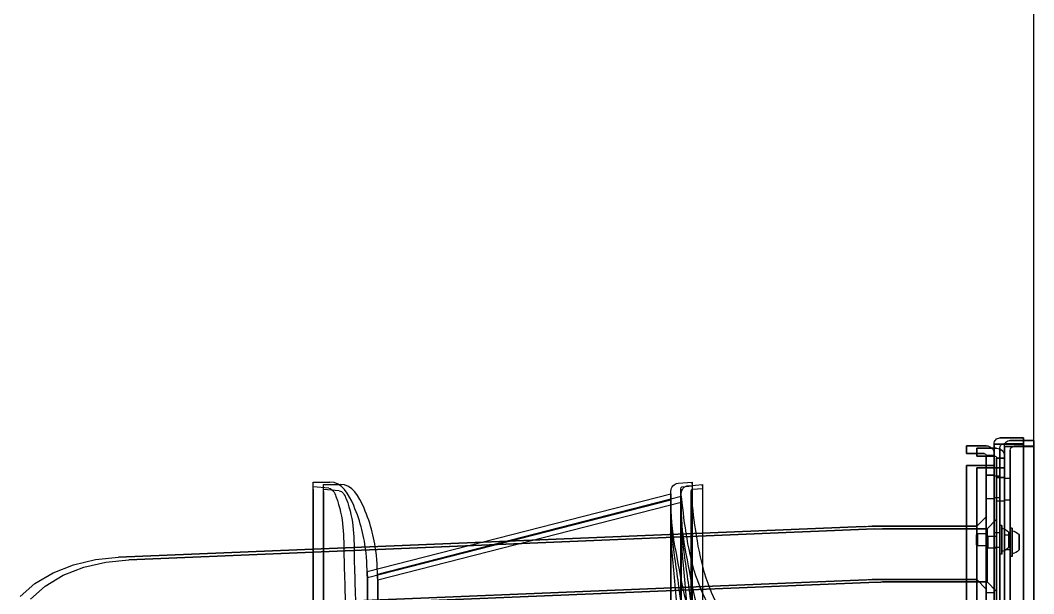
# Model space of a CAD drawing. Header units: millimetres. Extents: x -69706 to 52883, y -6882 to 68885.
# Drawn here: x 7123 to 7641, y 25358 to 25651 of the extents above; entities that cross this region are included whole.
import ezdxf

# ---------------------------------------------------------------- set-up
doc = ezdxf.new("R2010")
doc.units = ezdxf.units.MM
doc.layers.add('ac-SB', color=7, linetype='Continuous', lineweight=13)

# ---------------------------------------------------------------- blocks, each defined once
blk = doc.blocks.new('A$C15852BBE')
at = {"layer": 'ac-SB', "lineweight": -3}
for p, q in [((5538.81, 3950), (5538.81, 50)), ((5538.81, 1772.2), (5538.81, 2396)), ((5538.81, 1772.2), (5538.81, 2396)), ((5538.81, 1772.2), (5538.81, 2396)), ((5538.81, 2396), (5538.81, 1772.2)), ((5553.81, 2396.04), (5553.81, 1772.16)), ((5553.81, 1772.16), (5553.81, 2396.04)), ((5553.81, 2396), (5553.81, 1772.2)), ((5544.08, 1770.96), (5544.08, 2394.76)), ((5544.08, 1770.96), (5544.08, 2394.76)), ((5544.08, 1770.96), (5544.08, 2394.76)), ((5544.08, 2394.76), (5544.08, 1770.96)), ((5550.81, 1774.1), (5550.81, 2394.1)), ((5550.81, 2394.1), (5550.81, 1774.1)), ((5556.08, 1772.86), (5556.08, 2392.86)), ((5556.08, 2392.86), (5556.08, 1772.86)), ((5559.08, 2394.8), (5559.08, 1770.92)), ((5559.08, 1770.92), (5559.08, 2394.8)), ((5559.08, 2394.76), (5559.08, 1770.96)), ((5901.4, 1795.25), (5901.4, 2374.11)), ((5901.4, 2372.94), (5901.4, 1794.09)), ((5906.66, 1794.02), (5906.66, 2372.87)), ((5906.66, 2371.7), (5906.66, 1792.85)), ((5707.78, 2110.12), (5707.78, 1793.59)), ((5707.95, 1791.6), (5707.95, 2110.3)), ((5713.05, 2108.89), (5713.05, 1792.35)), ((5713.22, 1790.36), (5713.22, 2109.06)), ((5713.68, 2109.99), (5713.68, 1795.07)), ((5718.78, 2109.89), (5718.78, 1796.21)), ((5718.95, 2108.75), (5718.95, 1793.83)), ((5724.04, 2108.65), (5724.04, 1794.97)), ((5901.4, 2110.3), (5901.4, 1791.58)), ((5906.66, 2109.07), (5906.66, 1790.34)), ((5718.78, 1812.09), (5718.78, 2034.86)), ((5724.04, 1810.86), (5724.04, 2033.62)), ((5873.7, 1845.96), (5873.7, 2016.49)), ((5878.97, 1844.72), (5878.97, 2015.25)), ((5873.7, 1845.2), (5873.7, 1992.31)), ((5878.97, 1843.96), (5878.97, 1991.07)), ((5718.78, 1806.33), (5718.78, 1946.49)), ((5724.04, 1805.09), (5724.04, 1945.25)), ((5559.08, 1846.86), (5559.08, 1881.86)), ((5559.08, 1881.86), (5559.08, 1846.86)), ((5563.08, 1881.86), (5563.08, 1846.86)), ((5563.08, 1846.86), (5563.08, 1881.86)), ((5553.81, 1873.1), (5553.81, 1783.1)), ((5553.81, 1783.1), (5553.81, 1873.1)), ((5553.81, 1873.1), (5553.81, 1783.1)), ((5553.81, 1783.1), (5553.81, 1873.1)), ((5557.81, 1873.1), (5557.81, 1783.1)), ((5557.81, 1783.1), (5557.81, 1873.1)), ((5567.81, 1873.1), (5567.81, 1783.1)), ((5567.81, 1783.1), (5567.81, 1873.1)), ((5567.81, 1783.1), (5567.81, 1873.1)), ((5567.81, 1873.1), (5567.81, 1783.1)), ((5559.08, 1871.86), (5559.08, 1781.86)), ((5559.08, 1781.86), (5559.08, 1871.86)), ((5559.08, 1871.86), (5559.08, 1781.86)), ((5559.08, 1781.86), (5559.08, 1871.86)), ((5563.08, 1871.86), (5563.08, 1781.86)), ((5563.08, 1781.86), (5563.08, 1871.86)), ((5573.08, 1871.86), (5573.08, 1781.86)), ((5573.08, 1781.86), (5573.08, 1871.86)), ((5573.08, 1781.86), (5573.08, 1871.86)), ((5573.08, 1871.86), (5573.08, 1781.86)), ((5999.68, 1857.18), (5618.99, 1841.43)), ((5618.99, 1841.43), (5999.68, 1857.18)), ((6004.94, 1855.94), (5624.26, 1840.19)), ((5624.26, 1840.19), (6004.94, 1855.94)), ((5553.81, 1848.1), (5553.81, 1788.1)), ((5553.81, 1788.1), (5553.81, 1848.1)), ((5557.81, 1788.1), (5557.81, 1848.1)), ((5557.81, 1848.1), (5557.81, 1788.1)), ((6050.96, 1850.1), (6043.5, 1843.43)), ((6050.96, 1850.1), (6043.5, 1843.43)), ((6056.23, 1848.86), (6048.77, 1842.19)), ((6056.23, 1848.86), (6048.77, 1842.19)), ((5557.81, 1814.73), (5557.81, 1846.22)), ((5557.81, 1846.22), (5557.81, 1814.73)), ((5562.66, 1841.37), (5557.81, 1846.22)), ((5562.66, 1841.37), (5557.81, 1846.22)), ((5559.08, 1846.86), (5559.08, 1786.86)), ((5559.08, 1786.86), (5559.08, 1846.86)), ((5559.08, 1846.86), (5563.08, 1846.86)), ((5559.08, 1846.86), (5563.08, 1846.86)), ((5563.08, 1786.86), (5563.08, 1846.86)), ((5563.08, 1846.86), (5563.08, 1786.86)), ((5563.08, 1813.49), (5563.08, 1844.98)), ((5563.08, 1844.98), (5563.08, 1813.49)), ((5567.93, 1840.13), (5563.08, 1844.98)), ((5567.93, 1840.13), (5563.08, 1844.98)), ((6043.5, 1843.43), (6034.24, 1837.93)), ((6043.5, 1843.43), (6034.24, 1837.93)), ((6048.77, 1842.19), (6039.51, 1836.69)), ((6048.77, 1842.19), (6039.51, 1836.69)), ((5557.81, 1840.82), (5557.81, 1809.32)), ((5557.81, 1809.32), (5557.81, 1840.82)), ((5562.66, 1819.84), (5562.66, 1841.37)), ((5562.66, 1841.37), (5562.66, 1819.84)), ((5616.06, 1841.37), (5562.66, 1841.37)), ((5562.66, 1841.37), (5616.06, 1841.37)), ((5562.66, 1837.39), (5562.66, 1835.7)), ((5562.66, 1835.7), (5562.66, 1837.39)), ((5563.08, 1839.58), (5563.08, 1808.08)), ((5563.08, 1808.08), (5563.08, 1839.58)), ((5567.93, 1818.6), (5567.93, 1840.13)), ((5567.93, 1840.13), (5567.93, 1818.6)), ((5621.33, 1840.13), (5567.93, 1840.13)), ((5567.93, 1840.13), (5621.33, 1840.13)), ((5873.82, 1837.31), (5718.76, 1797.62)), ((5718.78, 1800.83), (5873.74, 1840.5)), ((5724.05, 1799.59), (5879.01, 1839.26)), ((6034.24, 1837.93), (6023.76, 1833.85)), ((6034.24, 1837.93), (6023.77, 1833.85)), ((5562.66, 1814.17), (5562.66, 1835.7)), ((5562.66, 1814.17), (5562.66, 1835.7)), ((5567.93, 1836.15), (5567.93, 1834.46)), ((5567.93, 1834.46), (5567.93, 1836.15)), ((5567.93, 1812.93), (5567.93, 1834.46)), ((5567.93, 1812.93), (5567.93, 1834.46)), ((5879.08, 1836.07), (5724.03, 1796.38)), ((6023.77, 1833.85), (6012.5, 1831.21)), ((6023.76, 1833.85), (6012.5, 1831.21)), ((6029.03, 1832.61), (6017.77, 1829.97)), ((6029.03, 1832.61), (6017.77, 1829.97)), ((6039.51, 1836.69), (6029.03, 1832.61)), ((6039.51, 1836.69), (6029.03, 1832.61)), ((5549.81, 1828.35), (5549.81, 1821.1)), ((5549.81, 1828.35), (5549.81, 1813.85)), ((5549.81, 1813.85), (5549.81, 1828.35)), ((5549.81, 1828.35), (5550.81, 1828.35)), ((5549.81, 1828.35), (5550.81, 1828.35)), ((5549.81, 1828.35), (5550.81, 1828.35)), ((5549.81, 1827), (5549.81, 1821.1)), ((5549.81, 1827), (5549.81, 1815.19)), ((5549.81, 1815.19), (5549.81, 1827)), ((5550.81, 1821.1), (5550.81, 1828.35)), ((5550.81, 1813.85), (5550.81, 1828.35)), ((5550.81, 1828.35), (5550.81, 1813.85)), ((5555.08, 1827.11), (5555.08, 1819.86)), ((5555.08, 1827.11), (5555.08, 1812.61)), ((5555.08, 1812.61), (5555.08, 1827.11)), ((5555.08, 1827.11), (5556.08, 1827.11)), ((5555.08, 1827.11), (5556.08, 1827.11)), ((5555.08, 1827.11), (5556.08, 1827.11)), ((5556.08, 1819.86), (5556.08, 1827.11)), ((5556.08, 1812.61), (5556.08, 1827.11)), ((5556.08, 1827.11), (5556.08, 1812.61)), ((6000.8, 1830), (5620.11, 1814.25)), ((5620.12, 1814.25), (6000.8, 1830)), ((6006.07, 1828.76), (5625.38, 1813.01)), ((5625.39, 1813.01), (6006.07, 1828.76)), ((6012.5, 1831.21), (6000.8, 1830)), ((6012.5, 1831.21), (6000.8, 1830)), ((6017.77, 1829.97), (6006.07, 1828.76)), ((6017.77, 1829.97), (6006.07, 1828.76)), ((5546.31, 1821.1), (5546.31, 1825)), ((5546.31, 1825), (5546.31, 1817.19)), ((5546.31, 1817.19), (5546.31, 1825)), ((5553.81, 1824.85), (5550.81, 1824.85)), ((5550.81, 1822.75), (5550.81, 1824.84)), ((5550.81, 1821.1), (5550.81, 1822.75)), ((5551.58, 1819.86), (5551.58, 1823.77)), ((5551.58, 1823.77), (5551.58, 1815.95)), ((5551.58, 1815.95), (5551.58, 1823.77)), ((5553.81, 1824.85), (5553.81, 1822.57)), ((5553.81, 1822.57), (5553.81, 1821.1)), ((5555.08, 1825.77), (5555.08, 1819.86)), ((5555.08, 1825.77), (5555.08, 1813.95)), ((5555.08, 1813.95), (5555.08, 1825.77)), ((5559.08, 1823.61), (5556.08, 1823.61)), ((5556.08, 1821.51), (5556.08, 1823.6)), ((5556.08, 1819.86), (5556.08, 1821.51)), ((5557.81, 1818.1), (5557.81, 1824.1)), ((5557.81, 1824.1), (5557.81, 1818.1)), ((5557.81, 1824.1), (5557.81, 1821.1)), ((5557.81, 1824.1), (5562.31, 1824.1)), ((5557.81, 1824.1), (5562.31, 1824.1)), ((5557.81, 1824.1), (5562.31, 1824.1)), ((5559.08, 1823.61), (5559.08, 1821.33)), ((5559.08, 1821.33), (5559.08, 1819.86)), ((5562.31, 1818.1), (5562.31, 1824.1)), ((5562.31, 1824.1), (5562.31, 1818.1)), ((5562.31, 1824.1), (5562.31, 1821.1)), ((5562.81, 1823.6), (5562.31, 1824.1)), ((5562.81, 1823.6), (5562.31, 1824.1)), ((5562.81, 1823.6), (5562.31, 1824.1)), ((5562.81, 1818.6), (5562.81, 1823.6)), ((5562.81, 1823.6), (5562.81, 1818.6)), ((5562.81, 1821.1), (5562.81, 1823.6)), ((5563.08, 1816.86), (5563.08, 1822.86)), ((5563.08, 1822.86), (5563.08, 1816.86)), ((5563.08, 1822.86), (5563.08, 1819.86)), ((5563.08, 1822.86), (5567.58, 1822.86)), ((5563.08, 1822.86), (5567.58, 1822.86)), ((5563.08, 1822.86), (5567.58, 1822.86)), ((5567.58, 1816.86), (5567.58, 1822.86)), ((5567.58, 1822.86), (5567.58, 1816.86)), ((5567.58, 1822.86), (5567.58, 1819.86)), ((5568.08, 1822.36), (5567.58, 1822.86)), ((5568.08, 1822.36), (5567.58, 1822.86)), ((5568.08, 1822.36), (5567.58, 1822.86)), ((5568.08, 1817.36), (5568.08, 1822.36)), ((5568.08, 1822.36), (5568.08, 1817.36)), ((5568.08, 1819.86), (5568.08, 1822.36)), ((5546.31, 1817.19), (5546.31, 1821.1)), ((5549.81, 1815.19), (5549.81, 1821.1)), ((5549.81, 1821.1), (5549.81, 1813.85)), ((5550.81, 1821.1), (5550.81, 1813.85)), ((5550.81, 1819.44), (5550.81, 1821.1)), ((5550.81, 1817.35), (5550.81, 1819.44)), ((5553.81, 1817.35), (5550.81, 1817.35)), ((5551.58, 1815.95), (5551.58, 1819.86)), ((5553.81, 1821.1), (5553.81, 1819.45)), ((5553.81, 1819.45), (5553.81, 1817.35)), ((5555.08, 1813.95), (5555.08, 1819.86)), ((5555.08, 1819.86), (5555.08, 1812.61)), ((5556.08, 1819.86), (5556.08, 1812.61)), ((5556.08, 1818.2), (5556.08, 1819.86)), ((5556.08, 1816.11), (5556.08, 1818.2)), ((5557.81, 1821.1), (5557.81, 1818.1)), ((5557.81, 1818.1), (5562.31, 1818.1)), ((5557.81, 1818.1), (5562.31, 1818.1)), ((5557.81, 1818.1), (5562.31, 1818.1)), ((5559.08, 1819.86), (5559.08, 1818.21)), ((5559.08, 1818.21), (5559.08, 1816.11)), ((5562.31, 1818.1), (5562.31, 1821.1)), ((5562.81, 1818.6), (5562.31, 1818.1)), ((5562.81, 1818.6), (5562.31, 1818.1)), ((5562.81, 1818.6), (5562.31, 1818.1)), ((5562.66, 1819.84), (5562.66, 1818.15)), ((5562.66, 1819.84), (5562.66, 1818.15)), ((5562.81, 1818.6), (5562.81, 1821.1)), ((5563.08, 1819.86), (5563.08, 1816.86)), ((5563.08, 1816.86), (5567.58, 1816.86)), ((5563.08, 1816.86), (5567.58, 1816.86)), ((5563.08, 1816.86), (5567.58, 1816.86)), ((5567.58, 1816.86), (5567.58, 1819.86)), ((5568.08, 1817.36), (5567.58, 1816.86)), ((5568.08, 1817.36), (5567.58, 1816.86)), ((5568.08, 1817.36), (5567.58, 1816.86)), ((5567.93, 1818.6), (5567.93, 1816.92)), ((5567.93, 1818.6), (5567.93, 1816.92)), ((5568.08, 1817.36), (5568.08, 1819.86)), ((5549.81, 1813.85), (5550.81, 1813.85)), ((5549.81, 1813.85), (5550.81, 1813.85)), ((5549.81, 1813.85), (5550.81, 1813.85)), ((5555.08, 1812.61), (5556.08, 1812.61)), ((5555.08, 1812.61), (5556.08, 1812.61)), ((5555.08, 1812.61), (5556.08, 1812.61)), ((5559.08, 1816.11), (5556.08, 1816.11)), ((5562.66, 1814.17), (5557.81, 1809.32)), ((5562.66, 1814.17), (5557.81, 1809.32)), ((5616.06, 1814.17), (5562.66, 1814.17)), ((5562.66, 1814.17), (5616.06, 1814.17)), ((5567.93, 1812.93), (5563.08, 1808.08)), ((5567.93, 1812.93), (5563.08, 1808.08)), ((5621.33, 1812.93), (5567.93, 1812.93)), ((5567.93, 1812.93), (5621.33, 1812.93)), ((5718.78, 1805.06), (5718.78, 1812.09)), ((5718.78, 1808.89), (5718.78, 1803.29)), ((5724.04, 1803.82), (5724.04, 1810.86)), ((5724.04, 1807.65), (5724.04, 1802.05)), ((5718.78, 1803.29), (5718.78, 1805.06)), ((5718.78, 1803.29), (5718.78, 1805.06)), ((5718.78, 1805.06), (5718.78, 1804.86)), ((5718.78, 1804.86), (5718.78, 1804.67)), ((5718.78, 1804.67), (5718.78, 1804.47)), ((5718.78, 1798.08), (5718.78, 1804.47)), ((5718.78, 1804.47), (5718.78, 1802.81)), ((5718.78, 1803.13), (5718.78, 1803.29)), ((5718.78, 1802.97), (5718.78, 1803.13)), ((5718.78, 1802.81), (5718.78, 1802.97)), ((5718.78, 1800.83), (5718.78, 1802.81)), ((5718.78, 1800.83), (5718.78, 1797.97)), ((5724.04, 1802.05), (5724.04, 1803.82)), ((5724.04, 1802.05), (5724.04, 1803.82)), ((5724.04, 1803.82), (5724.05, 1803.62)), ((5724.05, 1801.89), (5724.04, 1802.05)), ((5724.05, 1803.62), (5724.05, 1803.43)), ((5724.05, 1803.43), (5724.05, 1803.23)), ((5724.05, 1796.84), (5724.05, 1803.23)), ((5724.05, 1803.23), (5724.05, 1801.58)), ((5724.05, 1801.73), (5724.05, 1801.89)), ((5724.05, 1801.58), (5724.05, 1801.73)), ((5724.05, 1799.59), (5724.05, 1801.58)), ((5550.81, 1794.1), (5550.81, 1799.6)), ((5550.81, 1799.6), (5550.81, 1794.1)), ((5550.81, 1794.1), (5550.81, 1799.6)), ((5550.81, 1799.6), (5553.81, 1799.6)), ((5550.81, 1799.6), (5553.81, 1799.6)), ((5550.81, 1799.6), (5553.81, 1799.6)), ((5553.81, 1800.1), (5553.81, 1789.86)), ((5553.81, 1789.86), (5553.81, 1800.1)), ((5553.81, 1800.1), (5557.81, 1800.1)), ((5553.81, 1800.1), (5557.81, 1800.1)), ((5553.81, 1799.6), (5553.81, 1794.1)), ((5553.81, 1794.1), (5553.81, 1799.6)), ((5553.81, 1799.6), (5553.81, 1794.1)), ((5553.81, 1788.1), (5553.81, 1798.34)), ((5553.81, 1798.34), (5553.81, 1788.1)), ((5556.08, 1792.86), (5556.08, 1798.36)), ((5556.08, 1798.36), (5556.08, 1792.86)), ((5556.08, 1792.86), (5556.08, 1798.36)), ((5556.08, 1798.36), (5559.08, 1798.36)), ((5556.08, 1798.36), (5559.08, 1798.36)), ((5556.08, 1798.36), (5559.08, 1798.36)), ((5557.81, 1789.86), (5557.81, 1800.1)), ((5557.81, 1800.1), (5557.81, 1789.86)), ((5557.81, 1798.34), (5557.81, 1788.1)), ((5557.81, 1788.1), (5557.81, 1798.34)), ((5559.08, 1798.86), (5559.08, 1788.62)), ((5559.08, 1788.62), (5559.08, 1798.86)), ((5559.08, 1798.86), (5563.08, 1798.86)), ((5559.08, 1798.86), (5563.08, 1798.86)), ((5559.08, 1798.36), (5559.08, 1792.86)), ((5559.08, 1792.86), (5559.08, 1798.36)), ((5559.08, 1798.36), (5559.08, 1792.86)), ((5559.08, 1786.86), (5559.08, 1797.1)), ((5559.08, 1797.1), (5559.08, 1786.86)), ((5563.08, 1788.62), (5563.08, 1798.86)), ((5563.08, 1798.86), (5563.08, 1788.62)), ((5563.08, 1797.1), (5563.08, 1786.86)), ((5563.08, 1786.86), (5563.08, 1797.1)), ((5718.76, 1797.62), (5718.77, 1797.78)), ((5718.77, 1797.73), (5718.76, 1797.62)), ((5718.77, 1797.78), (5718.78, 1797.94)), ((5718.78, 1797.85), (5718.77, 1797.73)), ((5718.78, 1797.94), (5718.78, 1798.1)), ((5718.78, 1798.1), (5718.78, 1797.97)), ((5718.78, 1797.97), (5718.78, 1797.85)), ((5724.03, 1796.38), (5724.04, 1796.54)), ((5724.04, 1796.5), (5724.03, 1796.38)), ((5724.04, 1796.54), (5724.05, 1796.7)), ((5724.05, 1796.61), (5724.04, 1796.5)), ((5724.05, 1799.59), (5724.05, 1796.73)), ((5724.05, 1796.7), (5724.05, 1796.86)), ((5724.05, 1796.86), (5724.05, 1796.73)), ((5724.05, 1796.73), (5724.05, 1796.61)), ((5550.81, 1794.1), (5550.81, 1788.6)), ((5550.81, 1788.6), (5550.81, 1794.1)), ((5550.81, 1788.6), (5550.81, 1794.1)), ((5553.81, 1788.6), (5553.81, 1794.1)), ((5553.81, 1794.1), (5553.81, 1788.6)), ((5553.81, 1794.1), (5553.81, 1788.6)), ((5556.08, 1792.86), (5556.08, 1787.36)), ((5556.08, 1787.36), (5556.08, 1792.86)), ((5556.08, 1787.36), (5556.08, 1792.86)), ((5559.08, 1787.36), (5559.08, 1792.86)), ((5559.08, 1792.86), (5559.08, 1787.36)), ((5559.08, 1792.86), (5559.08, 1787.36)), ((5713.21, 1794.07), (5707.78, 1793.59)), ((5707.78, 1793.59), (5707.95, 1791.6)), ((5715.12, 1792.23), (5707.95, 1791.6)), ((5718.48, 1792.83), (5713.05, 1792.35)), ((5713.05, 1792.35), (5713.22, 1790.36)), ((5720.39, 1790.99), (5713.22, 1790.36)), ((5901.4, 1791.58), (5892.87, 1791.58)), ((5893.43, 1794.79), (5901.4, 1794.09)), ((5906.66, 1790.34), (5898.13, 1790.34)), ((5898.7, 1793.55), (5906.66, 1792.85)), ((5550.81, 1788.6), (5553.81, 1788.6)), ((5550.81, 1788.6), (5553.81, 1788.6)), ((5550.81, 1788.6), (5553.81, 1788.6)), ((5553.81, 1788.1), (5553.81, 1778.1)), ((5553.81, 1778.1), (5553.81, 1788.1)), ((5553.81, 1788.1), (5557.81, 1788.1)), ((5557.81, 1788.1), (5553.81, 1788.1)), ((5553.81, 1788.1), (5557.81, 1788.1)), ((5553.81, 1788.1), (5557.81, 1788.1)), ((5556.08, 1787.36), (5559.08, 1787.36)), ((5556.08, 1787.36), (5559.08, 1787.36)), ((5556.08, 1787.36), (5559.08, 1787.36)), ((5557.81, 1778.1), (5557.81, 1788.1)), ((5557.81, 1778.1), (5557.81, 1788.1)), ((5559.08, 1786.86), (5559.08, 1776.86)), ((5559.08, 1776.86), (5559.08, 1786.86)), ((5559.08, 1786.86), (5563.08, 1786.86)), ((5563.08, 1786.86), (5559.08, 1786.86)), ((5559.08, 1786.86), (5563.08, 1786.86)), ((5559.08, 1786.86), (5563.08, 1786.86)), ((5563.08, 1776.86), (5563.08, 1786.86)), ((5563.08, 1776.86), (5563.08, 1786.86)), ((5553.81, 1778.1), (5553.81, 1783.1)), ((5553.81, 1783.1), (5553.81, 1778.1)), ((5557.81, 1783.1), (5553.81, 1783.1)), ((5557.81, 1783.1), (5553.81, 1783.1)), ((5557.81, 1783.1), (5553.81, 1783.1)), ((5553.81, 1783.1), (5557.81, 1783.1)), ((5557.81, 1783.1), (5558.81, 1783.1)), ((5557.81, 1783.1), (5557.81, 1778.1)), ((5567.81, 1783.1), (5557.81, 1783.1)), ((5558.81, 1783.1), (5557.81, 1783.1)), ((5557.81, 1783.1), (5557.81, 1778.1)), ((5557.81, 1783.1), (5567.81, 1783.1)), ((5558.81, 1783.1), (5567.81, 1783.1)), ((5567.81, 1783.1), (5558.81, 1783.1)), ((5559.08, 1776.86), (5559.08, 1781.86)), ((5559.08, 1781.86), (5559.08, 1776.86)), ((5563.08, 1781.86), (5559.08, 1781.86)), ((5563.08, 1781.86), (5559.08, 1781.86)), ((5563.08, 1781.86), (5559.08, 1781.86)), ((5559.08, 1781.86), (5563.08, 1781.86)), ((5563.08, 1781.86), (5564.08, 1781.86)), ((5563.08, 1781.86), (5563.08, 1776.86)), ((5573.08, 1781.86), (5563.08, 1781.86)), ((5564.08, 1781.86), (5563.08, 1781.86)), ((5563.08, 1781.86), (5563.08, 1776.86)), ((5563.08, 1781.86), (5573.08, 1781.86)), ((5564.08, 1781.86), (5573.08, 1781.86)), ((5573.08, 1781.86), (5564.08, 1781.86)), ((5557.81, 1778.1), (5553.81, 1778.1)), ((5553.81, 1777.1), (5553.81, 1778.1)), ((5553.81, 1778.1), (5553.81, 1777.1)), ((5557.81, 1778.1), (5553.81, 1778.1)), ((5553.81, 1777.1), (5553.81, 1778.1)), ((5553.81, 1778.1), (5553.81, 1777.1)), ((5553.81, 1778.1), (5557.81, 1778.1)), ((5557.81, 1778.1), (5553.81, 1778.1)), ((5558.81, 1777.1), (5567.81, 1777.1)), ((5567.81, 1777.1), (5558.81, 1777.1)), ((5558.81, 1777.1), (5567.81, 1777.1)), ((5567.81, 1777.1), (5558.81, 1777.1)), ((5563.08, 1776.86), (5559.08, 1776.86)), ((5559.08, 1775.86), (5559.08, 1776.86)), ((5559.08, 1776.86), (5559.08, 1775.86)), ((5563.08, 1776.86), (5559.08, 1776.86)), ((5559.08, 1775.86), (5559.08, 1776.86)), ((5559.08, 1776.86), (5559.08, 1775.86)), ((5559.08, 1776.86), (5563.08, 1776.86)), ((5563.08, 1776.86), (5559.08, 1776.86)), ((5564.08, 1775.86), (5573.08, 1775.86)), ((5573.08, 1775.86), (5564.08, 1775.86)), ((5564.08, 1775.86), (5573.08, 1775.86)), ((5573.08, 1775.86), (5564.08, 1775.86)), ((5567.81, 1773.1), (5567.81, 1777.1)), ((5567.81, 1777.1), (5567.81, 1773.1)), ((5567.81, 1773.1), (5567.81, 1777.1)), ((5567.81, 1777.1), (5567.81, 1773.1)), ((5573.08, 1771.86), (5573.08, 1775.86)), ((5573.08, 1775.86), (5573.08, 1771.86)), ((5573.08, 1771.86), (5573.08, 1775.86)), ((5573.08, 1775.86), (5573.08, 1771.86)), ((5538.81, 1772.2), (5548.81, 1772.2)), ((5548.81, 1772.2), (5538.81, 1772.2)), ((5548.81, 1772.2), (5538.81, 1772.2)), ((5538.81, 1772.2), (5550.81, 1772.2)), ((5548.81, 1772.1), (5538.81, 1772.1)), ((5538.81, 1772.1), (5548.81, 1772.1)), ((5538.81, 1772.1), (5538.81, 1769.1)), ((5538.81, 1769.1), (5538.81, 1772.1)), ((5544.08, 1770.96), (5554.08, 1770.96)), ((5554.08, 1770.96), (5544.08, 1770.96)), ((5554.08, 1770.96), (5544.08, 1770.96)), ((5544.08, 1770.96), (5556.08, 1770.96)), ((5554.08, 1770.86), (5544.08, 1770.86)), ((5544.08, 1770.86), (5554.08, 1770.86)), ((5544.08, 1770.86), (5544.08, 1767.86)), ((5544.08, 1767.86), (5544.08, 1770.86)), ((5548.81, 1772.2), (5549.36, 1772.2)), ((5549.43, 1772.2), (5548.81, 1772.2)), ((5548.82, 1772.2), (5553.43, 1772.2)), ((5553.82, 1772.18), (5549.36, 1772.18)), ((5549.43, 1772.2), (5553.43, 1772.2)), ((5553.82, 1772.2), (5550.81, 1772.2)), ((5553.81, 1772.2), (5553.43, 1772.2)), ((5553.43, 1772.2), (5553.81, 1772.2)), ((5553.81, 1772.2), (5553.81, 1772.2)), ((5554.08, 1770.96), (5554.63, 1770.96)), ((5554.08, 1770.96), (5558.7, 1770.96)), ((5554.7, 1770.96), (5554.08, 1770.96)), ((5559.09, 1770.94), (5554.63, 1770.94)), ((5554.7, 1770.96), (5558.7, 1770.96)), ((5559.09, 1770.96), (5556.08, 1770.96)), ((5557.81, 1773.1), (5567.81, 1773.1)), ((5567.81, 1773.1), (5557.81, 1773.1)), ((5557.81, 1773.1), (5567.81, 1773.1)), ((5567.81, 1773.1), (5557.81, 1773.1)), ((5559.08, 1770.96), (5558.7, 1770.96)), ((5558.7, 1770.96), (5559.08, 1770.96)), ((5559.08, 1770.96), (5559.08, 1770.96)), ((5563.08, 1771.86), (5573.08, 1771.86)), ((5573.08, 1771.86), (5563.08, 1771.86)), ((5563.08, 1771.86), (5573.08, 1771.86)), ((5573.08, 1771.86), (5563.08, 1771.86)), ((5538.81, 1769.1), (5550.81, 1769.1)), ((5550.81, 1769.1), (5538.81, 1769.1)), ((5544.08, 1767.86), (5556.08, 1767.86)), ((5556.08, 1767.86), (5544.08, 1767.86))]:
    blk.add_line(p, q, dxfattribs=at)
at = {"layer": 'ac-SB', "lineweight": -3, "extrusion": (0, 0, -1)}
for centre, major_axis, start_param, end_param in [((5616.07, 1912.24), (50.11, 50.11), 2.314917, 2.356218), ((5616.06, 1912.29), (50.15, 50.15), 2.31493, 2.356204), ((5621.33, 1911), (50.11, 50.11), 2.314917, 2.356218), ((5621.33, 1911.05), (-50.15, 50.15), 3.885726, 3.927), ((6067.78, 1843.65), (137.22, 137.22), 3.894333, 3.910774), ((6073.04, 1842.41), (137.22, 137.22), 3.894333, 3.910774), ((5550.86, 1821.1), (-4.24, 4.24), 6.206848, 6.892027), ((5550.86, 1821.1), (-4.24, 4.24), 6.206848, 6.892027), ((5550.86, 1821.1), (-4.24, 4.24), 6.206848, 6.892027), ((5556.13, 1819.86), (4.24, 4.24), 4.636051, 5.321231), ((5556.13, 1819.86), (4.24, 4.24), 4.636051, 5.321231), ((5556.13, 1819.86), (4.24, 4.24), 4.636051, 5.321231), ((5550.86, 1821.1), (-4.24, 4.24), 4.103547, 4.788727), ((5550.86, 1821.1), (-4.24, 4.24), 4.103547, 4.788727), ((5550.86, 1821.1), (-4.24, 4.24), 4.103547, 4.788727), ((5556.13, 1819.86), (4.24, 4.24), 2.532751, 3.21793), ((5556.13, 1819.86), (4.24, 4.24), 2.532751, 3.21793), ((5556.13, 1819.86), (4.24, 4.24), 2.532751, 3.21793), ((5616.06, 1912.29), (69.38, 69.38), 2.314922, 2.356201), ((5616.07, 1912.24), (69.35, 69.35), 2.3149, 2.356211), ((5621.33, 1911.05), (-69.38, 69.38), 3.885718, 3.926998), ((5621.33, 1911), (-69.35, 69.35), 3.885696, 3.927007), ((5714.78, 1796.21), (-2.83, 2.83), 2.356194, 3.839724), ((5720.04, 1794.97), (-2.83, 2.83), 2.356194, 3.839724), ((5557.81, 1777.1), (-2.83, 2.83), 3.926991, 5.497787), ((5557.81, 1777.1), (-2.83, 2.83), 3.926991, 5.497787), ((5557.81, 1777.1), (2.83, 2.83), 2.356194, 3.926991), ((5557.81, 1777.1), (2.83, 2.83), 2.356194, 3.926991), ((5558.81, 1778.1), (0.707, 0.707), 2.356194, 3.926991), ((5558.81, 1778.1), (0.707, 0.707), 2.356194, 3.926991), ((5558.81, 1778.1), (0.707, 0.707), 2.356194, 3.926991), ((5558.81, 1778.1), (0.707, 0.707), 2.356194, 3.926991), ((5563.08, 1775.86), (-2.83, 2.83), 3.926991, 5.497787), ((5563.08, 1775.86), (2.83, 2.83), 2.356194, 3.926991), ((5563.08, 1775.86), (2.83, 2.83), 2.356194, 3.926991), ((5563.08, 1775.86), (2.83, 2.83), 2.356194, 3.926991), ((5564.08, 1776.86), (0.707, 0.707), 2.356194, 3.926991), ((5564.08, 1776.86), (0.707, 0.707), 2.356194, 3.926991), ((5564.08, 1776.86), (0.707, 0.707), 2.356194, 3.926991), ((5564.08, 1776.86), (0.707, 0.707), 2.356194, 3.926991), ((5548.81, 1774.1), (-1.41, 1.41), 3.60943, 3.926991), ((5548.81, 1774.1), (-1.41, 1.41), 3.60943, 3.926991), ((5548.81, 1774.1), (1.41, 1.41), 0.785398, 2.038634), ((5548.81, 1774.1), (1.41, 1.41), 0.785398, 2.038634), ((5550.81, 1772.1), (-2.12, 2.12), 2.356194, 3.926991), ((5550.81, 1772.1), (-2.12, 2.12), 2.356194, 3.926991), ((5550.81, 1772.1), (2.12, 2.12), 0.764565, 0.785398), ((5554.08, 1772.86), (-1.41, 1.41), 3.60943, 3.926991), ((5554.08, 1772.86), (-1.41, 1.41), 3.60943, 3.926991), ((5554.08, 1772.86), (-1.41, 1.41), 2.356194, 3.60943), ((5554.08, 1772.86), (-1.41, 1.41), 2.356194, 3.60943), ((5556.08, 1770.86), (-2.12, 2.12), 2.356194, 3.926991), ((5556.08, 1770.86), (-2.12, 2.12), 2.356194, 3.926991), ((5556.08, 1770.86), (2.12, 2.12), 0.764565, 0.785398)]:
    blk.add_ellipse(centre, major_axis=major_axis, ratio=1, start_param=start_param, end_param=end_param, dxfattribs=at)
at = {"layer": 'ac-SB', "lineweight": -3}
for points, knots in [([(5718.78, 1808.89), (5718.78, 1812.26), (5718.34, 1819.44), (5716.84, 1830.89), (5714.99, 1843.86), (5713.09, 1858.37), (5710.8, 1874.04), (5708.03, 1890.37), (5704.84, 1907.02), (5701.46, 1923.9), (5698.21, 1941.01), (5695.55, 1958.29), (5694.38, 1969.89), (5693.99, 1975.67)], [0, 0, 0, 0, 0.059912, 0.127754, 0.205219, 0.292866, 0.387849, 0.486882, 0.58733, 0.689237, 0.792864, 0.89696, 1, 1, 1, 1]), ([(5699.05, 1974.19), (5700.13, 1970.99), (5702.12, 1964.38), (5704.59, 1954.09), (5706.67, 1943.24), (5708.45, 1931.8), (5709.97, 1919.86), (5711.28, 1907.56), (5712.44, 1894.97), (5713.51, 1881.95), (5714.58, 1868.2), (5715.75, 1853.58), (5717.18, 1838.7), (5718.4, 1824.8), (5718.78, 1816.03), (5718.78, 1812.09)], [0, 0, 0, 0, 0.06196, 0.126404, 0.193818, 0.264603, 0.338595, 0.414349, 0.491325, 0.570429, 0.653844, 0.744147, 0.839232, 0.927848, 1, 1, 1, 1]), ([(5724.04, 1807.65), (5724.04, 1811.02), (5723.61, 1818.21), (5722.1, 1829.65), (5720.25, 1842.62), (5718.36, 1857.13), (5716.07, 1872.8), (5713.3, 1889.14), (5710.11, 1905.78), (5706.72, 1922.66), (5703.48, 1939.77), (5700.81, 1957.05), (5699.65, 1968.65), (5699.25, 1974.43)], [0, 0, 0, 0, 0.059912, 0.127754, 0.205219, 0.292866, 0.387849, 0.486882, 0.58733, 0.689237, 0.792864, 0.89696, 1, 1, 1, 1]), ([(5704.31, 1972.95), (5705.4, 1969.75), (5707.38, 1963.14), (5709.85, 1952.86), (5711.94, 1942), (5713.71, 1930.56), (5715.23, 1918.62), (5716.55, 1906.32), (5717.71, 1893.73), (5718.78, 1880.71), (5719.85, 1866.96), (5721.02, 1852.34), (5722.45, 1837.46), (5723.67, 1823.56), (5724.04, 1814.79), (5724.04, 1810.86)], [0, 0, 0, 0, 0.06196, 0.126404, 0.193818, 0.264603, 0.338595, 0.414349, 0.491325, 0.570429, 0.653844, 0.744147, 0.839232, 0.927848, 1, 1, 1, 1]), ([(5626.91, 1904.6), (5636.63, 1903.81), (5670.41, 1894.68), (5707.04, 1855.23), (5712.08, 1810.61), (5713.58, 1797.45), (5713.68, 1795.23), (5713.68, 1795.07)], [0, 0, 0, 0, 0.191384, 0.684569, 0.967249, 0.997563, 1, 1, 1, 1]), ([(5718.78, 1806.33), (5718.78, 1814.31), (5714.03, 1838.69), (5708.08, 1874.3), (5677.37, 1904.84), (5655.12, 1906.6), (5641.91, 1906.6)], [0, 0, 0, 0, 0.169125, 0.530935, 0.733506, 1, 1, 1, 1]), ([(5724.04, 1805.09), (5724.04, 1813.07), (5719.29, 1837.45), (5713.35, 1873.06), (5682.64, 1903.6), (5660.39, 1905.36), (5647.18, 1905.36)], [0, 0, 0, 0, 0.169125, 0.530935, 0.733506, 1, 1, 1, 1]), ([(5632.18, 1903.36), (5641.89, 1902.58), (5675.67, 1893.44), (5712.31, 1853.99), (5717.34, 1809.37), (5718.85, 1796.21), (5718.95, 1793.99), (5718.95, 1793.83)], [0, 0, 0, 0, 0.191384, 0.684569, 0.967249, 0.997563, 1, 1, 1, 1]), ([(5873.81, 1865.54), (5873.81, 1861.84), (5873.75, 1855.09), (5873.68, 1845.68), (5873.73, 1839.96), (5873.82, 1837.31)], [0, 0, 0, 0, 0.392586, 0.717929, 1, 1, 1, 1]), ([(5879.08, 1864.3), (5879.08, 1860.6), (5879.02, 1853.85), (5878.95, 1844.44), (5879, 1838.72), (5879.08, 1836.07)], [0, 0, 0, 0, 0.392586, 0.717929, 1, 1, 1, 1]), ([(5893.43, 1794.79), (5891.5, 1794.95), (5885.49, 1808.31), (5886.22, 1830.75), (5884.76, 1853.8), (5884.76, 1865.98)], [0, 0, 0, 0, 0.07617, 0.498043, 1, 1, 1, 1]), ([(5898.7, 1793.55), (5896.76, 1793.72), (5890.76, 1807.07), (5891.49, 1829.52), (5890.02, 1852.56), (5890.02, 1864.74)], [0, 0, 0, 0, 0.07617, 0.498043, 1, 1, 1, 1]), ([(5873.74, 1840.5), (5873.7, 1842.87), (5873.7, 1847.58), (5873.77, 1854.61), (5873.81, 1859.26), (5873.81, 1861.58)], [0, 0, 0, 0, 0.337562, 0.670443, 1, 1, 1, 1]), ([(5879.01, 1839.26), (5878.97, 1841.63), (5878.96, 1846.34), (5879.04, 1853.37), (5879.08, 1858.02), (5879.08, 1860.34)], [0, 0, 0, 0, 0.337562, 0.670443, 1, 1, 1, 1]), ([(5873.7, 1845.2), (5873.7, 1839.31), (5874.04, 1825.11), (5878.31, 1806.91), (5886.58, 1791.58), (5892.87, 1791.58)], [0, 0, 0, 0, 0.293558, 0.713089, 1, 1, 1, 1]), ([(5878.97, 1843.96), (5878.97, 1838.07), (5879.31, 1823.88), (5883.57, 1805.67), (5891.85, 1790.34), (5898.13, 1790.34)], [0, 0, 0, 0, 0.293558, 0.713089, 1, 1, 1, 1])]:
    blk.add_open_spline(points, degree=3, knots=knots, dxfattribs=at)
for points in [[(5873.81, 1860.61), (5873.81, 1855.51), (5873.7, 1850.34), (5873.7, 1845.2)], [(5879.08, 1859.37), (5879.08, 1854.27), (5878.97, 1849.1), (5878.97, 1843.96)], [(5713.68, 1795.07), (5713.68, 1794.55), (5713.6, 1794.1), (5713.21, 1794.07)], [(5718.95, 1793.83), (5718.95, 1793.31), (5718.87, 1792.86), (5718.48, 1792.83)]]:
    blk.add_open_spline(points, degree=3, dxfattribs=at)

msp = doc.modelspace()

# ---------------------------------------------------------------- block references
at = {"layer": 'ac-SB', "rotation": 180}
msp.add_blockref('A$C15852BBE', (13179.315, 27205.514), dxfattribs=at)

doc.saveas('drawing.dxf')
